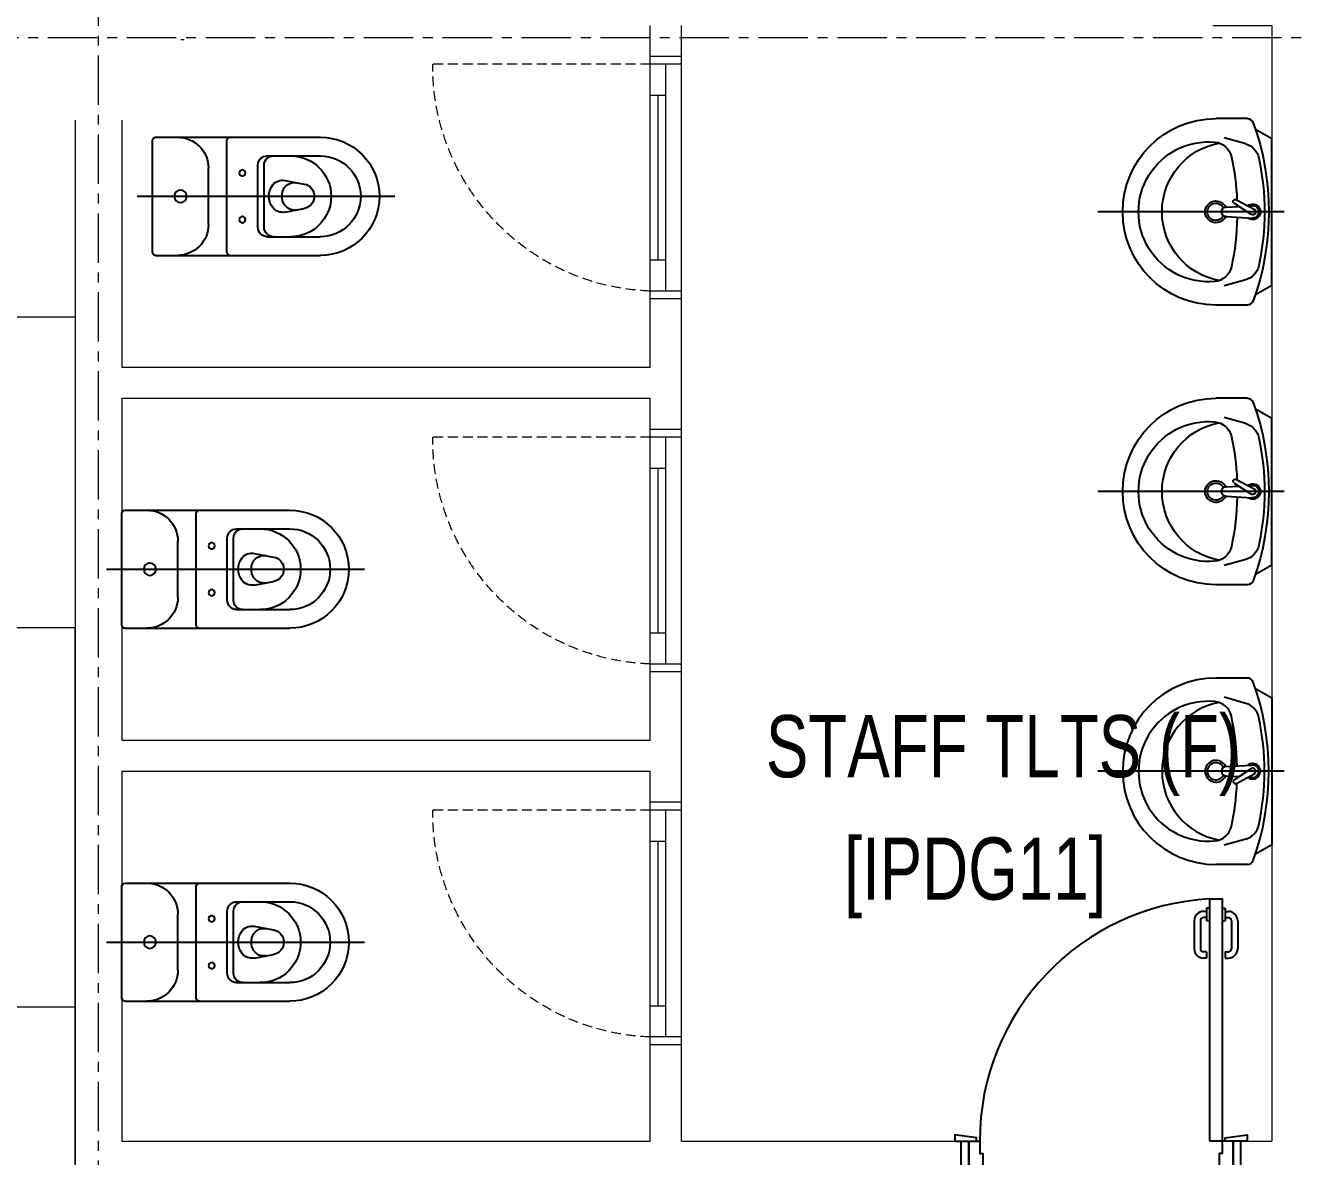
# Model space of a CAD drawing. Header units: millimetres. Extents: x 26027 to 581921, y 7230 to 233891.
# Drawn here: x 553113 to 557194, y 138745 to 142385 of the extents above; entities that cross this region are included whole.
import ezdxf

# ---------------------------------------------------------------- set-up
doc = ezdxf.new("R2010")
doc.units = ezdxf.units.MM
doc.header["$LTSCALE"] = 5
doc.linetypes.add('CENTER', pattern=[50.8, 31.75, -6.35, 6.35, -6.35])
doc.linetypes.add('HIDDEN', pattern=[9.525, 6.35, -3.175])
for name, color, linetype, lineweight in [('72_EGR_BASE_TEXT', 7, 'Continuous', 5), ('Medical Equipment and Furniture', 163, 'Continuous', 0), ('Medical Equipment and Furniture1', 163, 'Continuous', 5), ('New Aluminium', 250, 'Continuous', 5), ('SANIT', 250, 'Continuous', 5), ('Walls', 32, 'Continuous', 5)]:
    doc.layers.add(name, color=color, linetype=linetype, lineweight=lineweight)
for name, color, linetype in [('axes', 9, 'Continuous'), ('GE-ARCHITECTURAL_ELEMENTS', 8, 'Continuous'), ('GE-FURNITURE', 8, 'Continuous')]:
    doc.layers.add(name, color=color, linetype=linetype)
doc.layers.add('Wooden Joinery', color=7, linetype='Continuous', lineweight=5, true_color=0xffdcd1)
doc.styles.add('X3G_ENTITY_2587EA', font='swisscl.ttf', dxfattribs={"height": 200})
doc.styles.add('X3G_ENTITY_258862', font='swisscl.ttf', dxfattribs={"height": 200})

# ---------------------------------------------------------------- blocks, each defined once
blk = doc.blocks.new('CUPBOARD - GLASS TOP - LOCKABLE - 200x100x60')
at = {"layer": 'Medical Equipment and Furniture1'}
blk.add_line((283.1819, -205.0074, 0), (284.1819, -205.0074, 0), dxfattribs=at)
at = {"layer": 'Medical Equipment and Furniture1', "elevation": 0}
blk.add_lwpolyline([(284.1819, -204.4324), (283.1819, -204.4324), (283.1819, -205.0324), (284.1819, -205.0324)], close=True, dxfattribs=at)
blk = doc.blocks.new('A$C72370EFE')
at = {"layer": 'GE-ARCHITECTURAL_ELEMENTS'}
for p, q in [((-0.01, -0.04), (-0.02, -0.04)), ((-0.01, -0.03), (-0.01, -0.07)), ((0, -0.03), (-0.01, -0.03)), ((0.04, -0.03), (0.05, -0.03)), ((0.05, -0.03), (0.05, -0.07)), ((0.05, -0.04), (0.06, -0.04)), ((-0.05, -0.07), (-0.05, -0.16)), ((-0.03, -0.07), (-0.03, -0.16)), ((-0.01, -0.06), (-0.02, -0.06)), ((0, -0.07), (-0.01, -0.07)), ((0.04, -0.07), (0.05, -0.07)), ((0.05, -0.06), (0.06, -0.06)), ((0.07, -0.07), (0.07, -0.16)), ((0.09, -0.07), (0.09, -0.16)), ((-0.01, -0.17), (-0.02, -0.17)), ((-0.01, -0.19), (-0.02, -0.19)), ((-0.01, -0.17), (-0.01, -0.19)), ((0.05, -0.17), (0.06, -0.17)), ((0.05, -0.17), (0.05, -0.19)), ((0.05, -0.19), (0.06, -0.19))]:
    blk.add_line(p, q, dxfattribs=at)
for centre, radius, start, end in [((-0.02, -0.07), 0.03, 90, 180), ((0.06, -0.07), 0.03, 0, 90), ((-0.02, -0.07), 0.01, 90, 180), ((0.06, -0.07), 0.01, 0, 90), ((-0.02, -0.16), 0.03, 180, 270), ((-0.02, -0.16), 0.01, 180, 270), ((0.06, -0.16), 0.01, 270, 0), ((0.06, -0.16), 0.03, 270, 0)]:
    blk.add_arc(centre, radius, start, end, dxfattribs=at)
blk = doc.blocks.new('A$C41DF7AD3')
at = {"layer": 'GE-ARCHITECTURAL_ELEMENTS', "elevation": 0}
for points in [[(820, 780), (820, 1559), (860, 1559), (860, 780)], [(70, 780), (70, 790), (0, 800), (0, 780)], [(870, 780), (870, 790), (940, 800), (940, 780)], [(80, 680), (80, 670), (10, 660), (10, 680)], [(860, 680), (860, 670), (930, 660), (930, 680)]]:
    blk.add_lwpolyline(points, close=True, dxfattribs=at)
for points in [[(45, 780), (45, 680), (20, 680), (20, 780), (45, 780)], [(45, 780), (80, 780), (80, 740), (90, 740), (90, 680), (45, 680), (45, 780)], [(895, 780), (860, 780), (860, 740), (850, 740), (850, 680), (895, 680), (895, 780)], [(895, 780), (895, 680), (920, 680), (920, 780), (895, 780)]]:
    blk.add_lwpolyline(points, dxfattribs=at)
at = {"layer": 'GE-ARCHITECTURAL_ELEMENTS'}
blk.add_arc((860, 780, 0), 780, 92.9397, 180, dxfattribs=at)
at = {"layer": 'GE-ARCHITECTURAL_ELEMENTS', "xscale": 999.9999999998856, "yscale": 999.9999999998856, "zscale": 999.9999999998856}
blk.add_blockref('A$C72370EFE', (820, 1559, 0), dxfattribs=at)
blk = doc.blocks.new('WC manta')
at = {"layer": 'GE-FURNITURE'}
for p, q in [((-0.13, 0.18), (-0.13, -0.18)), ((-0.12, 0.19), (0.41, 0.19)), ((0.109, 0.18), (0.109, -0.18)), ((0.239, 0.13), (0.41, 0.13)), ((0.05, 0.09), (0.05, -0.09)), ((0.209, 0.1), (0.209, -0.1)), ((0.229, 0.1), (0.229, -0.1)), ((0.2955, 0.051), (0.3581, 0.0393)), ((-0.18, 0), (0.65, 0)), ((0.2955, -0.051), (0.3581, -0.0393)), ((0.239, -0.13), (0.41, -0.13)), ((-0.12, -0.19), (0.41, -0.19))]:
    blk.add_line(p, q, dxfattribs=at)
for centre, radius in [((0.159, 0.0752), 0.01), ((-0.04, 0), 0.02), ((0.159, -0.0753), 0.01)]:
    blk.add_circle(centre, radius, dxfattribs=at)
for centre, radius, start, end in [((-0.12, 0.18), 0.01, 90, 180), ((-0.05, 0.09), 0.1, 0, 90), ((0.119, 0.18), 0.01, 90, 180), ((0.41, 0), 0.19, 270, 90), ((0.239, 0.1), 0.03, 90, 180), ((0.259, 0.1), 0.03, 90, 180), ((0.3147, 0), 0.13, 270, 90), ((0.41, 0), 0.13, 270, 90), ((0.2882, 0.0117), 0.04, 79.4289, 141.525), ((0.3271, 0.0044), 0.04, 79.4289, 166.4176), ((0.3029, 0), 0.0588, 141.525, 218.475), ((0.3454, 0), 0.0588, 166.4176, 193.5824), ((0.3507, 0), 0.04, 280.5711, 79.4289), ((0.2882, -0.0117), 0.04, 218.475, 280.5711), ((0.3271, -0.0044), 0.04, 193.5824, 280.5711), ((-0.05, -0.09), 0.1, 270, 0), ((0.239, -0.1), 0.03, 180, 270), ((0.259, -0.1), 0.03, 180, 270), ((-0.12, -0.18), 0.01, 180, 270), ((0.119, -0.18), 0.01, 180, 270)]:
    blk.add_arc(centre, radius, start, end, dxfattribs=at)
blk = doc.blocks.new('lav-manta 60')
at = {"layer": 'GE-ARCHITECTURAL_ELEMENTS'}
for p, q in [((-0.2658, -0.0529), (-0.2358, 0)), ((-0.2358, 0), (0.2358, 0)), ((0, 0.04), (0, -0.56)), ((0.2658, -0.0529), (0.2358, 0)), ((-0.3, -0.0789), (-0.3, -0.18)), ((-0.015, -0.1473), (-0.0199, -0.064)), ((0.0274, -0.121), (-0.0078, -0.0673)), ((0.0389, -0.1142), (0.0087, -0.0575)), ((0.0191, -0.077), (0.0199, -0.064)), ((0.3, -0.0789), (0.3, -0.18)), ((-0.2185, -0.0841), (-0.2383, -0.1537)), ((0.015, -0.1473), (0.0174, -0.1057)), ((0.2185, -0.0841), (0.2383, -0.1537))]:
    blk.add_line(p, q, dxfattribs=at)
for centre, radius, start, end in [((0, -0.8557), 0.8457, 70.1771, 109.8229), ((0, -0.8696), 0.8457, 78.1914, 101.8086), ((0, -0.0617), 0.025, 320.7474, 220.368), ((-0.28, -0.0789), 0.02, 109.8229, 180), ((-0.1608, -0.1006), 0.06, 101.8086, 164.0794), ((0, -0.0617), 0.02, 353.2671, 186.682), ((0, -0.0617), 0.00966, 25.4127, 215.9577), ((0.1608, -0.1006), 0.06, 15.9206, 78.1914), ((0.28, -0.0789), 0.02, 0, 70.1771), ((0, -0.9572), 0.8457, 91.1572, 102.0883), ((0, -0.9572), 0.8457, 88.5486, 88.844), ((0.0332, -0.1176), 0.00666, 210.6852, 30.6852), ((0, -0.9572), 0.8457, 77.9117, 87.4274), ((-0.1645, -0.189), 0.06, 102.0883, 174.8142), ((0, -0.18), 0.035, 115.3106, 64.6894), ((0, -0.18), 0.0275, 117.1496, 62.8504), ((0, -0.1473), 0.015, 180, 0), ((0.1645, -0.189), 0.06, 5.1858, 77.9117), ((0, -0.18), 0.3, 180, 0), ((0, -0.2039), 0.2252, 174.8142, 5.1858), ((0, -0.1282), 0.2252, 190.6097, 349.3903)]:
    blk.add_arc(centre, radius, start, end, dxfattribs=at)
blk = doc.blocks.new('A$C39C6726A')
at = {"layer": 'New Aluminium', "linetype": 'HIDDEN'}
blk.add_line((25, 100), (25, 800), dxfattribs=at)
at = {"layer": 'New Aluminium'}
for p, q in [((780, 100), (0, 100)), ((25, 0), (25, 100)), ((125, 100), (125, 50)), ((655, 100), (655, 50)), ((755, 0), (755, 100)), ((755, 50), (25, 50)), ((655, 75), (125, 75)), ((780, 0), (0, 0))]:
    blk.add_line(p, q, dxfattribs=at)
at = {"layer": 'New Aluminium', "linetype": 'HIDDEN'}
blk.add_arc((29.3, 73.9), 726.2, 2.0631, 90.3405, dxfattribs=at)

msp = doc.modelspace()

# ---------------------------------------------------------------- linework, layer by layer
at = {"layer": 'axes', "linetype": 'CENTER', "lineweight": 0}
for p, q in [((553348.8, 120285.6, 0), (553348.8, 146390.3, 0)), ((581030.5, 142345.3, 2.4), (449113.3, 142345.3, 2.4))]:
    msp.add_line(p, q, dxfattribs=at)
at = {"layer": 'Medical Equipment and Furniture'}
for p in [(552473.8, 139227, 0), (553273.8, 135410.3, 0)]:
    msp.add_line(p, (553273.8, 139227, 0), dxfattribs=at)
at = {"layer": 'Medical Equipment and Furniture', "elevation": 0}
msp.add_lwpolyline([(553273.8, 140447), (552413.8, 140447), (552413.8, 139227), (553273.8, 139227), (553273.8, 140447)], dxfattribs=at)
at = {"layer": 'Walls'}
for p, q in [((555123.8, 142285.3, 0), (555123.8, 142385.3, 0)), ((555223.8, 142285.3, 0), (555223.8, 142385.3, 0)), ((556933.8, 142385.3, 0), (557123.8, 142385.3, 0)), ((557123.8, 142385.3, 0), (557123.8, 138795.3, 0)), ((553613.8, 142340.3, 0), (553623.8, 142340.3, 0)), ((555223.8, 142285.3, 0), (555123.8, 142285.3, 0)), ((553273.8, 142080.3, 0), (553273.8, 135410.3, 0)), ((553423.8, 142080.3, 0), (553423.8, 141285.3, 0)), ((555223.8, 141505.3, 0), (555123.8, 141505.3, 0)), ((555123.8, 141285.3, 0), (555123.8, 141505.3, 0)), ((555223.8, 141085.3, 0), (555223.8, 141505.3, 0)), ((553423.8, 141285.3, 0), (555123.8, 141285.3, 0)), ((553423.8, 141185.3, 0), (553423.8, 140085.3, 0)), ((553423.8, 141185.3, 0), (555123.8, 141185.3, 0)), ((555123.8, 141085.3, 0), (555123.8, 141185.3, 0)), ((555223.8, 141085.3, 0), (555123.8, 141085.3, 0)), ((555223.8, 140305.3, 0), (555123.8, 140305.3, 0)), ((555123.8, 140085.3, 0), (555123.8, 140305.3, 0)), ((555223.8, 139885.3, 0), (555223.8, 140305.3, 0)), ((553423.8, 140085.3, 0), (555123.8, 140085.3, 0)), ((553423.8, 139985.3, 0), (553423.8, 138795.3, 0)), ((553423.8, 139985.3, 0), (555123.8, 139985.3, 0)), ((555123.8, 139885.3, 0), (555123.8, 139985.3, 0)), ((555223.8, 139885.3, 0), (555123.8, 139885.3, 0)), ((555123.8, 138795.3, 0), (555123.8, 139105.3, 0)), ((555223.8, 139105.3, 0), (555123.8, 139105.3, 0)), ((555223.8, 138795.3, 0), (555223.8, 139105.3, 0)), ((553423.8, 138795.3, 0), (555123.8, 138795.3, 0)), ((553423.8, 138795.3, 0), (554923.8, 138795.3, 0)), ((555223.8, 138795.3, 0), (556123.8, 138795.3, 0)), ((556123.8, 138795.3, 0), (556123.8, 138695.3, 0)), ((557023.8, 138795.3, 0), (557123.8, 138795.3, 0)), ((557023.8, 138795.3, 0), (557023.8, 138695.3, 0))]:
    msp.add_line(p, q, dxfattribs=at)

# ---------------------------------------------------------------- block references
at = {"layer": 'Medical Equipment and Furniture', "xscale": -1000, "yscale": 1000, "zscale": 1000, "rotation": 270}
msp.add_blockref('CUPBOARD - GLASS TOP - LOCKABLE - 200x100x60', (757706.2, -142734.9, 0), dxfattribs=at)
at = {"layer": 'New Aluminium', "linetype": 'HIDDEN', "xscale": -1, "rotation": 89.99622566308163}
for p in [(555223.8, 142285.3, 0), (555223.8, 141085.3, 0), (555223.8, 139885.3, 0)]:
    msp.add_blockref('A$C39C6726A', p, dxfattribs=at)
at = {"layer": 'SANIT'}
for name, p, xscale, yscale, zscale, rotation in [('lav-manta 60', (557123.8, 141785.3, 0), -1000.000000000223, 1000.000000000223, 1000.000000000223, 270), ('WC manta', (553652.3, 141835.3, 0), -999.9999999999995, 999.9999999999995, 999.9999999999995, 180), ('lav-manta 60', (557123.8, 140885.3, 0), -1000.000000000223, 1000.000000000223, 1000.000000000223, 270), ('WC manta', (553553.8, 140635.3, 0), -999.9999999999995, 999.9999999999995, 999.9999999999995, 180), ('lav-manta 60', (557123.8, 139985.3, 0), 1000.000000000223, 1000.000000000223, 1000.000000000223, 270), ('WC manta', (553553.8, 139435.3, 0), -999.9999999999995, 999.9999999999995, 999.9999999999995, 180)]:
    msp.add_blockref(name, p, dxfattribs=dict(at, xscale=xscale, yscale=yscale, zscale=zscale, rotation=rotation))
at = {"layer": 'Wooden Joinery'}
msp.add_blockref('A$C41DF7AD3', (556103.8, 138015.3, 0), dxfattribs=at)

# ---------------------------------------------------------------- texts
at = {"layer": '72_EGR_BASE_TEXT', "char_height": 200, "attachment_point": 2}
for s, insert, style in [('STAFF TLTS (F)', (556258.8, 140165.9), 'X3G_ENTITY_258862'), ('[IPDG11]', (556169.6, 139772.1, 0), 'X3G_ENTITY_2587EA')]:
    msp.add_mtext(s, dxfattribs=dict(at, insert=insert, style=style))

doc.saveas('drawing.dxf')
